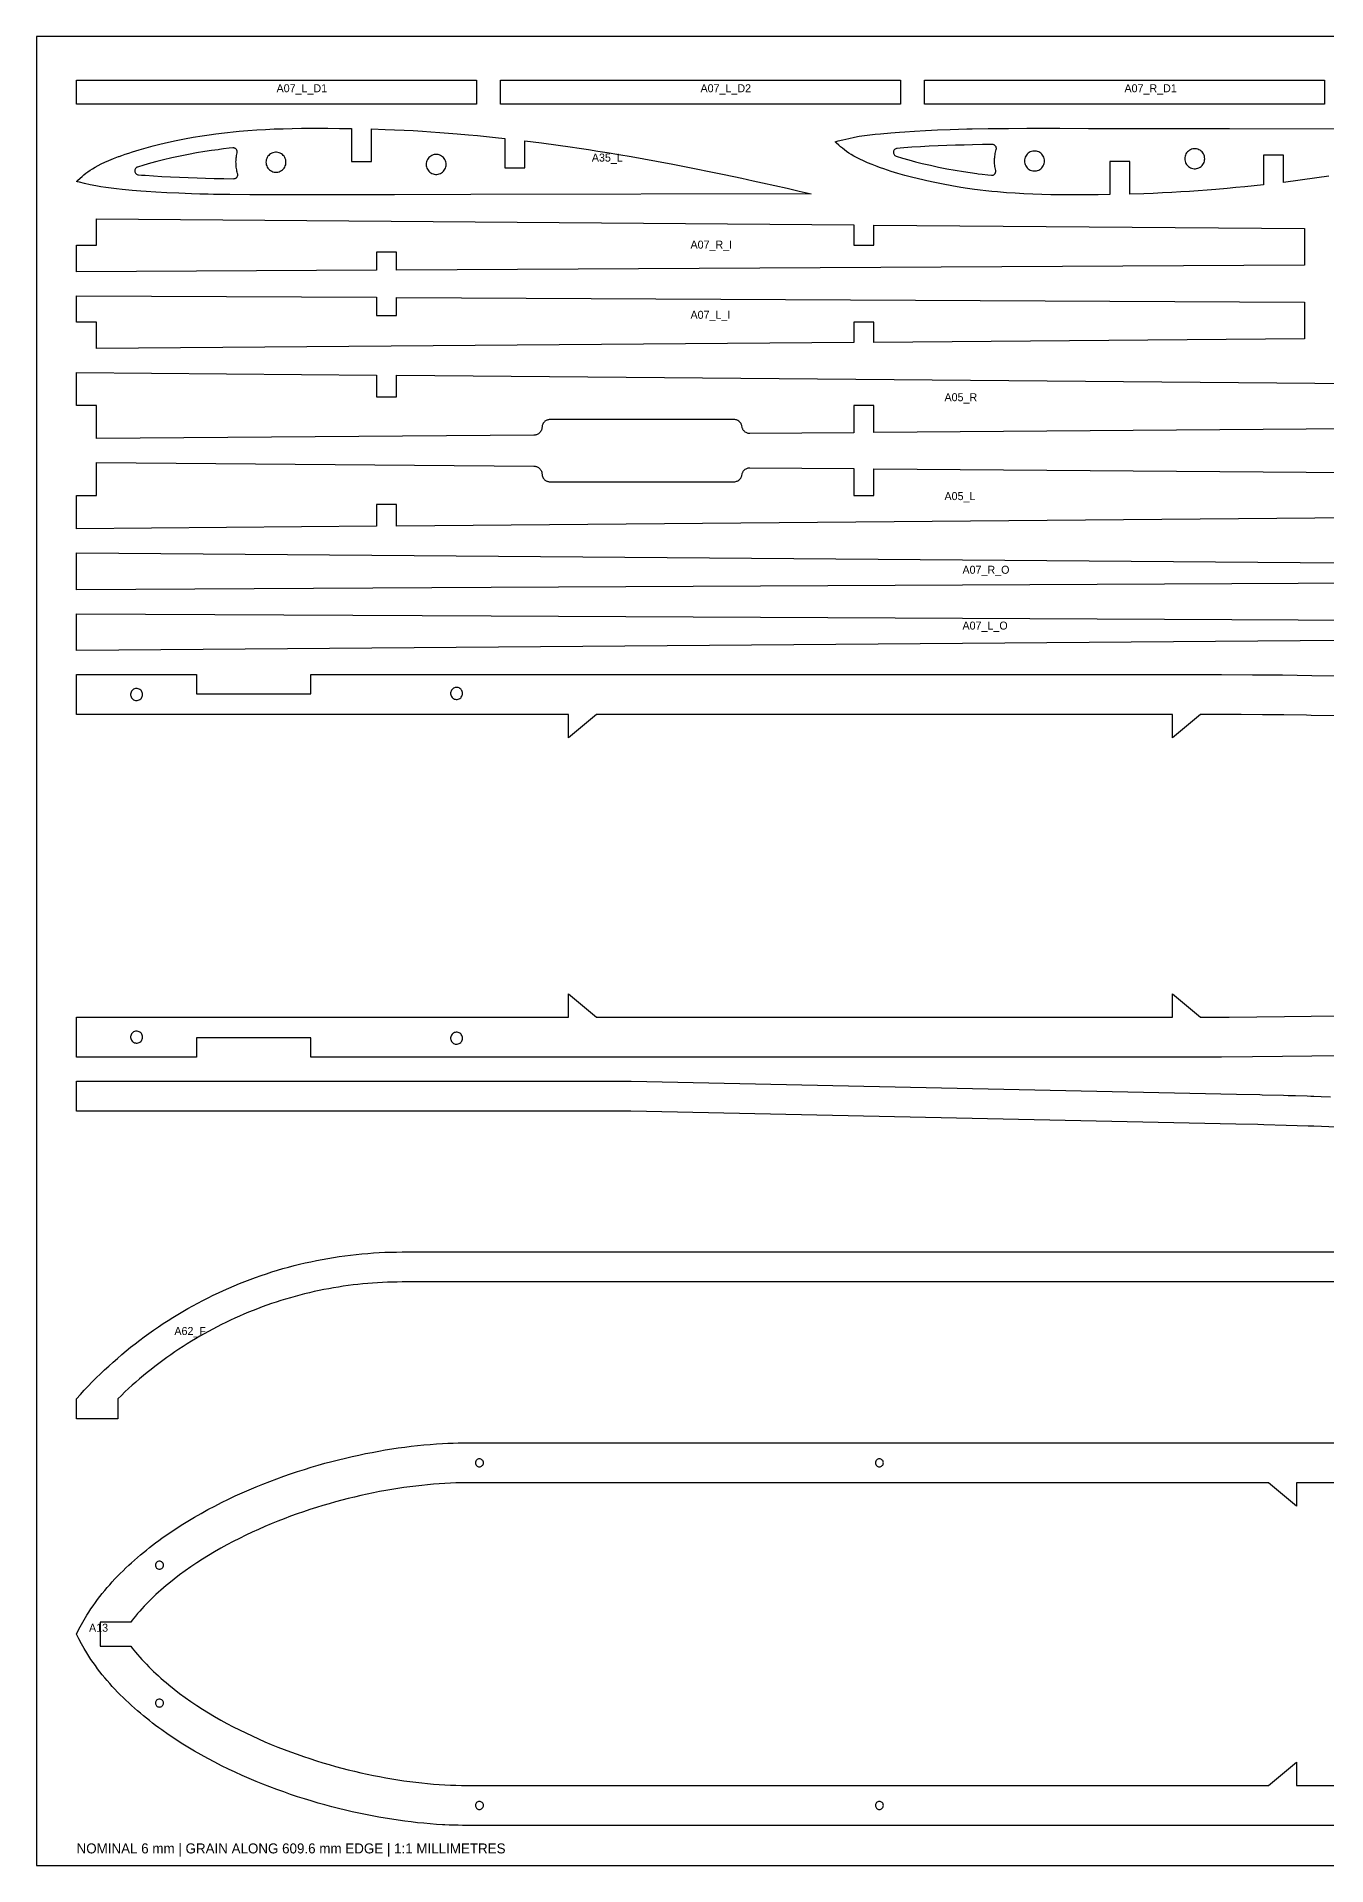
# Model space of a CAD drawing. Header units: millimetres. Extents: x 0 to 610, y 0 to 457.
# Drawn here: x 0 to 322.5, y 0 to 457.2 of the extents above; entities that cross this region are included whole.
import ezdxf

# ---------------------------------------------------------------- set-up
doc = ezdxf.new("R2010")
doc.units = ezdxf.units.MM
for name, color, linetype in [('CUT', 7, 'Continuous'), ('LABEL_DO_NOT_CUT', 3, 'Continuous'), ('STOCK_DO_NOT_CUT', 8, 'Continuous')]:
    doc.layers.add(name, color=color, linetype=linetype)

msp = doc.modelspace()

# ---------------------------------------------------------------- linework, layer by layer
at = {"layer": 'CUT'}
for points in [[(10, 440.28151), (10, 446.28151), (110, 446.28151), (110, 440.28151)], [(116, 440.28151), (116, 446.28151), (216, 446.28151), (216, 440.28151)], [(322, 446.28151), (322, 440.28151), (222, 440.28151), (222, 446.28151)], [(187.63793, 419.265), (190.69369, 418.55814), (193.66319, 417.86003), (108.61694, 417.70749), (89.52272, 417.67812), (77.84481, 417.6569), (73.31597, 417.64585), (66.20224, 417.62545), (61.83321, 417.61503), (57.93693, 417.61365), (53.33598, 417.6341), (48.29528, 417.68721), (44.26081, 417.75792), (42.91429, 417.78868), (40.82725, 417.84411), (38.73247, 417.90981), (35.57434, 418.0304), (32.60661, 418.16975), (29.85034, 418.32544), (27.42264, 418.48554), (26.10528, 418.58213), (23.90327, 418.75891), (21.38076, 418.98222), (20.00309, 419.11517), (18.65382, 419.26271), (17.33338, 419.43107), (16.0422, 419.62651), (14.82349, 419.85083), (13.3916, 420.14838), (11.96293, 420.47189), (10.7539, 420.77413), (10.25074, 420.9191), (10, 421.00137), (10.27003, 421.25697), (10.90713, 421.83552), (11.37937, 422.24812), (11.83247, 422.63067), (12.31397, 423.01372), (12.84149, 423.40421), (13.43261, 423.80912), (14.0069, 424.17443), (14.652, 424.55621), (15.37617, 424.95422), (16.18772, 425.36825), (17.09492, 425.79809), (18.10608, 426.24352), (19.22946, 426.70431), (20.47336, 427.18025), (20.67247, 427.25356), (21.34599, 427.49667), (22.17509, 427.78609), (23.06903, 428.08677), (24.01147, 428.39185), (25.66575, 428.89845), (27.38868, 429.39235), (29.12327, 429.85943), (30.81252, 430.28557), (31.91079, 430.54729), (32.94548, 430.7838), (34.93698, 431.21291), (37.01685, 431.62605), (39.18341, 432.02039), (41.43498, 432.39306), (43.12635, 432.64912), (44.8609, 432.89119), (45.56422, 432.98341), (46.27415, 433.07284), (47.71548, 433.24311), (49.17631, 433.40033), (50.63454, 433.54214), (52.85064, 433.72938), (55.03471, 433.88228), (57.21763, 434.00587), (59.39065, 434.10193), (61.6406, 434.17622), (63.9347, 434.22901), (66.25958, 434.26254), (68.60188, 434.27903), (70.69162, 434.28151), (72.85741, 434.27443), (75.77092, 434.25234), (78.70362, 434.21496), (78.71049, 425.9474), (83.71049, 425.95155), (83.70371, 434.10866), (87.17052, 433.99906), (89.53219, 433.90622), (91.87409, 433.79929), (94.18644, 433.67895), (96.46771, 433.54544), (98.61094, 433.40668), (100.80799, 433.25159), (103.0138, 433.08358), (105.18333, 432.90605), (108.02788, 432.65474), (110.22161, 432.44723), (112.47455, 432.22232), (114.77361, 431.98129), (117.1057, 431.7254), (117.11183, 424.34717), (122.11183, 424.35133), (122.10619, 431.1391), (126.25631, 430.61397), (130.44803, 430.04909), (133.40986, 429.62802), (135.68319, 429.29256), (138.01232, 428.93834), (140.35102, 428.57254), (142.65304, 428.20234), (145.57366, 427.71804), (148.64273, 427.19246), (151.83273, 426.6286), (154.98882, 426.05406), (159.11112, 425.2793), (161.57793, 424.80312), (164.90596, 424.14637), (168.19165, 423.48276), (171.91694, 422.71264), (176.30019, 421.78375), (179.20463, 421.15478), (181.50538, 420.64859), (184.55535, 419.96651)], [(239.97219, 429.28291), (239.958, 429.3988), (239.9304, 429.51225), (239.88977, 429.62172), (239.83667, 429.7257), (239.77182, 429.82279), (239.69609, 429.91167), (239.61053, 429.99111), (239.51629, 430.06005), (239.41467, 430.11754), (239.30704, 430.1628), (239.19487, 430.19521), (239.07968, 430.21433), (238.96306, 430.2199), (236.47556, 430.18475), (234.02611, 430.13852), (231.94012, 430.08847), (229.79119, 430.0259), (227.60136, 429.95065), (225.39267, 429.8626), (223.18716, 429.76161), (221.00689, 429.64754), (218.87389, 429.52025), (216.81022, 429.37961), (215.93605, 429.31459), (215.14754, 429.25374), (214.97788, 429.22557), (214.81556, 429.1687), (214.6654, 429.08485), (214.53182, 428.97651), (214.4188, 428.84688), (214.32966, 428.69979), (214.26705, 428.5396), (214.23282, 428.37105), (214.22798, 428.19913), (214.25269, 428.02892), (214.3062, 427.86547), (214.38693, 427.7136), (214.49249, 427.57782), (214.61977, 427.46215), (214.76499, 427.36999), (214.92385, 427.30409), (216.51392, 426.81597), (218.12958, 426.35233), (219.76676, 425.91245), (221.42156, 425.49616), (223.48314, 425.0146), (225.54414, 424.5719), (227.61311, 424.16379), (229.67629, 423.79081), (231.71995, 423.45348), (233.39754, 423.19969), (235.05412, 422.9687), (235.39748, 422.92324), (236.42714, 422.79222), (237.82742, 422.6268), (238.7236, 422.52861), (238.84297, 422.52384), (238.96206, 422.53268), (239.07926, 422.55565), (239.19288, 422.59242), (239.30131, 422.64246), (239.40301, 422.70507), (239.49653, 422.77935), (239.58052, 422.86424), (239.65381, 422.95854), (239.71533, 423.06089), (239.76422, 423.16985), (239.79979, 423.28386), (239.82151, 423.40129), (239.82909, 423.52047), (239.82241, 423.63971), (239.80157, 423.7573), (239.72993, 424.07688), (239.66894, 424.39866), (239.61851, 424.72227), (239.57871, 425.04735), (239.54958, 425.37357), (239.53115, 425.70056), (239.52343, 426.02798), (239.52644, 426.35548), (239.54018, 426.6827), (239.56462, 427.0093), (239.59974, 427.33492), (239.64551, 427.65922), (239.70187, 427.98184), (239.76876, 428.30245), (239.84612, 428.62069), (239.93386, 428.93623), (239.95977, 429.05012), (239.97278, 429.16615)], [(50.30959, 422.72901), (50.29658, 422.84504), (50.27067, 422.95893), (50.18293, 423.27447), (50.10557, 423.59271), (50.03868, 423.91332), (49.98232, 424.23594), (49.93655, 424.56024), (49.90143, 424.88586), (49.87699, 425.21246), (49.86325, 425.53969), (49.86024, 425.86718), (49.86796, 426.1946), (49.88639, 426.5216), (49.91552, 426.84781), (49.95532, 427.17289), (50.00575, 427.4965), (50.06674, 427.81828), (50.13838, 428.13786), (50.15922, 428.25545), (50.1659, 428.37469), (50.15832, 428.49387), (50.1366, 428.6113), (50.10103, 428.72531), (50.05214, 428.83427), (49.99062, 428.93662), (49.91733, 429.03092), (49.83334, 429.11581), (49.73982, 429.19009), (49.63812, 429.2527), (49.52969, 429.30275), (49.41607, 429.33951), (49.29887, 429.36248), (49.17978, 429.37132), (49.06041, 429.36655), (48.16423, 429.26836), (46.76395, 429.10294), (45.73429, 428.97192), (45.39093, 428.92646), (43.73435, 428.69547), (42.05676, 428.44168), (40.0131, 428.10435), (37.94992, 427.73137), (35.88095, 427.32326), (33.81995, 426.88056), (31.75837, 426.39901), (30.10357, 425.98272), (28.46639, 425.54283), (26.85073, 425.07919), (25.26066, 424.59107), (25.1018, 424.52517), (24.95658, 424.43302), (24.8293, 424.31734), (24.72374, 424.18156), (24.64301, 424.02969), (24.5895, 423.86624), (24.56479, 423.69603), (24.56963, 423.52411), (24.60386, 423.35556), (24.66647, 423.19538), (24.75561, 423.04829), (24.86863, 422.91865), (25.00221, 422.81031), (25.15237, 422.72646), (25.31469, 422.66959), (25.48435, 422.64143), (26.27286, 422.58057), (27.14703, 422.51555), (29.2107, 422.37492), (31.3437, 422.24763), (33.52397, 422.13356), (35.72948, 422.03256), (37.93817, 421.94451), (40.128, 421.86927), (42.27693, 421.80669), (44.36292, 421.75665), (46.81237, 421.71042), (49.29987, 421.67526), (49.41649, 421.68083), (49.53168, 421.69996), (49.64385, 421.73237), (49.75148, 421.77762), (49.8531, 421.83511), (49.94734, 421.90405), (50.0329, 421.9835), (50.10863, 422.07237), (50.17348, 422.16946), (50.22658, 422.27345), (50.26721, 422.38291), (50.29481, 422.49636), (50.309, 422.61225)], [(62.35998, 425.79532), (62.34027, 426.10866), (62.28144, 426.41705), (62.18443, 426.71564), (62.05075, 426.99971), (61.88253, 427.26479), (61.68241, 427.50669), (61.45354, 427.72161), (61.19955, 427.90614), (60.92443, 428.05739), (60.63253, 428.17297), (60.32844, 428.25104), (60.01696, 428.29039), (59.70301, 428.29039), (59.39153, 428.25104), (59.08744, 428.17297), (58.79554, 428.05739), (58.52042, 427.90614), (58.26642, 427.72161), (58.03756, 427.50669), (57.83744, 427.26479), (57.66922, 426.99971), (57.53554, 426.71564), (57.43853, 426.41705), (57.3797, 426.10866), (57.35998, 425.79532), (57.3797, 425.48199), (57.43853, 425.1736), (57.53554, 424.87501), (57.66922, 424.59094), (57.83744, 424.32586), (58.03756, 424.08396), (58.26642, 423.86904), (58.52042, 423.6845), (58.79554, 423.53326), (59.08744, 423.41768), (59.39153, 423.33961), (59.70301, 423.30026), (60.01696, 423.30026), (60.32844, 423.33961), (60.63253, 423.41768), (60.92443, 423.53326), (61.19955, 423.6845), (61.45354, 423.86904), (61.68241, 424.08396), (61.88253, 424.32586), (62.05075, 424.59094), (62.18443, 424.87501), (62.28144, 425.1736), (62.34027, 425.48199)], [(102.40601, 425.23332), (102.3863, 425.54666), (102.32747, 425.85505), (102.23045, 426.15364), (102.09678, 426.43771), (101.92855, 426.70279), (101.72843, 426.94469), (101.49957, 427.15961), (101.24558, 427.34414), (100.97046, 427.49539), (100.67855, 427.61097), (100.37446, 427.68904), (100.06299, 427.72839), (99.74903, 427.72839), (99.43756, 427.68904), (99.13347, 427.61097), (98.84156, 427.49539), (98.56644, 427.34414), (98.31245, 427.15961), (98.08359, 426.94469), (97.88347, 426.70279), (97.71524, 426.43771), (97.58157, 426.15364), (97.48455, 425.85505), (97.42572, 425.54666), (97.40601, 425.23332), (97.42572, 424.91999), (97.48455, 424.6116), (97.58157, 424.31301), (97.71524, 424.02894), (97.88347, 423.76386), (98.08359, 423.52196), (98.31245, 423.30704), (98.56644, 423.1225), (98.84156, 422.97126), (99.13347, 422.85568), (99.43756, 422.77761), (99.74903, 422.73826), (100.06299, 422.73826), (100.37446, 422.77761), (100.67855, 422.85568), (100.97046, 422.97126), (101.24558, 423.1225), (101.49957, 423.30704), (101.72843, 423.52196), (101.92855, 423.76386), (102.09678, 424.02894), (102.23045, 424.31301), (102.32747, 424.6116), (102.3863, 424.91999)], [(252.02317, 426.09984), (252.00346, 426.41317), (251.94463, 426.72156), (251.84762, 427.02015), (251.71394, 427.30422), (251.54572, 427.5693), (251.3456, 427.81121), (251.11673, 428.02612), (250.86274, 428.21066), (250.58762, 428.36191), (250.29572, 428.47748), (249.99163, 428.55556), (249.68015, 428.59491), (249.3662, 428.59491), (249.05472, 428.55556), (248.75063, 428.47748), (248.45873, 428.36191), (248.18361, 428.21066), (247.92961, 428.02612), (247.70075, 427.81121), (247.50063, 427.5693), (247.33241, 427.30422), (247.19873, 427.02015), (247.10172, 426.72156), (247.04289, 426.41317), (247.02317, 426.09984), (247.04289, 425.78651), (247.10172, 425.47811), (247.19873, 425.17953), (247.33241, 424.89545), (247.50063, 424.63038), (247.70075, 424.38847), (247.92961, 424.17356), (248.18361, 423.98902), (248.45873, 423.83777), (248.75063, 423.7222), (249.05472, 423.64412), (249.3662, 423.60477), (249.68015, 423.60477), (249.99163, 423.64412), (250.29572, 423.7222), (250.58762, 423.83777), (250.86274, 423.98902), (251.11673, 424.17356), (251.3456, 424.38847), (251.54572, 424.63038), (251.71394, 424.89545), (251.84762, 425.17953), (251.94463, 425.47811), (252.00346, 425.78651)], [(292.0692, 426.66184), (292.04949, 426.97517), (291.99066, 427.28356), (291.89364, 427.58215), (291.75997, 427.86622), (291.59174, 428.1313), (291.39162, 428.37321), (291.16276, 428.58812), (290.90877, 428.77266), (290.63365, 428.92391), (290.34174, 429.03948), (290.03765, 429.11756), (289.72618, 429.15691), (289.41222, 429.15691), (289.10075, 429.11756), (288.79666, 429.03948), (288.50475, 428.92391), (288.22963, 428.77266), (287.97564, 428.58812), (287.74678, 428.37321), (287.54666, 428.1313), (287.37843, 427.86622), (287.24476, 427.58215), (287.14774, 427.28356), (287.08891, 426.97517), (287.0692, 426.66184), (287.08891, 426.34851), (287.14774, 426.04011), (287.24476, 425.74153), (287.37843, 425.45745), (287.54666, 425.19238), (287.74678, 424.95047), (287.97564, 424.73556), (288.22963, 424.55102), (288.50475, 424.39977), (288.79666, 424.2842), (289.10075, 424.20612), (289.41222, 424.16677), (289.72618, 424.16677), (290.03765, 424.20612), (290.34174, 424.2842), (290.63365, 424.39977), (290.90877, 424.55102), (291.16276, 424.73556), (291.39162, 424.95047), (291.59174, 425.19238), (291.75997, 425.45745), (291.89364, 425.74153), (291.99066, 426.04011), (292.04949, 426.34851)], [(90, 398.83844), (90, 403.3407), (85, 403.3407), (85, 398.81247), (10, 398.41874), (10, 405.036), (15, 405.036), (15, 411.61365), (204.35, 410.12013), (204.35, 405.036), (209.35, 405.036), (209.35, 410.08069), (316.99998, 409.23158), (316.99998, 400.0182)], [(316.99998, 390.81928), (316.99998, 381.6059), (209.35, 380.7568), (209.35, 385.80149), (204.35, 385.80149), (204.35, 380.71736), (15, 379.22383), (15, 385.80149), (10, 385.80149), (10, 392.41874), (85, 392.02501), (85, 387.49678), (90, 387.49678), (90, 391.99905)], [(453.00002, 324.6493), (453.00002, 321.17124), (381.89112, 320.82603), (298.85438, 320.41218), (113.62955, 319.46873), (10, 318.93015), (10, 328.14353)], [(10, 303.71677), (10, 312.93015), (113.62955, 312.39157), (298.85438, 311.44812), (381.89112, 311.03427), (453.00002, 310.68906), (453.00002, 307.211)], [(26.5, 292.71677), (26.48058, 292.95739), (26.4228, 293.19177), (26.32818, 293.41385), (26.19916, 293.61788), (26.03909, 293.79857), (25.8521, 293.95124), (25.64304, 294.07194), (25.41733, 294.15755), (25.18081, 294.20583), (24.9396, 294.21555), (24.69996, 294.18645), (24.46809, 294.11929), (24.25, 294.01581), (24.05133, 293.87868), (23.87723, 293.71145), (23.73221, 293.51847), (23.62003, 293.30472), (23.54359, 293.07574), (23.50486, 292.83747), (23.50486, 292.59607), (23.54359, 292.3578), (23.62003, 292.12882), (23.73221, 291.91507), (23.87723, 291.72208), (24.05133, 291.55486), (24.25, 291.41773), (24.46809, 291.31424), (24.69996, 291.24708), (24.9396, 291.21799), (25.18081, 291.22771), (25.41733, 291.27599), (25.64304, 291.36159), (25.8521, 291.48229), (26.03909, 291.63497), (26.19916, 291.81566), (26.32818, 292.01968), (26.4228, 292.24177), (26.48058, 292.47615)], [(106.49952, 292.99371), (106.4801, 293.23433), (106.42233, 293.46871), (106.3277, 293.6908), (106.19868, 293.89483), (106.03861, 294.07552), (105.85162, 294.22819), (105.64256, 294.34889), (105.41685, 294.43449), (105.18033, 294.48278), (104.93912, 294.4925), (104.69948, 294.4634), (104.46761, 294.39624), (104.24952, 294.29275), (104.05085, 294.15562), (103.87675, 293.9884), (103.73174, 293.79541), (103.61955, 293.58166), (103.54311, 293.35269), (103.50438, 293.11441), (103.50438, 292.87301), (103.54311, 292.63474), (103.61955, 292.40576), (103.73174, 292.19201), (103.87675, 291.99903), (104.05085, 291.8318), (104.24952, 291.69467), (104.46761, 291.59119), (104.69948, 291.52403), (104.93912, 291.49493), (105.18033, 291.50465), (105.41685, 291.55294), (105.64256, 291.63854), (105.85162, 291.75924), (106.03861, 291.91191), (106.19868, 292.0926), (106.3277, 292.29663), (106.42233, 292.51871), (106.4801, 292.7531)], [(26.5, 207.07232), (26.48058, 207.31294), (26.4228, 207.54732), (26.32818, 207.7694), (26.19916, 207.97343), (26.03909, 208.15412), (25.8521, 208.3068), (25.64304, 208.4275), (25.41733, 208.5131), (25.18081, 208.56138), (24.9396, 208.5711), (24.69996, 208.54201), (24.46809, 208.47484), (24.25, 208.37136), (24.05133, 208.23423), (23.87723, 208.067), (23.73221, 207.87402), (23.62003, 207.66027), (23.54359, 207.43129), (23.50486, 207.19302), (23.50486, 206.95162), (23.54359, 206.71335), (23.62003, 206.48437), (23.73221, 206.27062), (23.87723, 206.07764), (24.05133, 205.91041), (24.25, 205.77328), (24.46809, 205.6698), (24.69996, 205.60263), (24.9396, 205.57354), (25.18081, 205.58326), (25.41733, 205.63154), (25.64304, 205.71714), (25.8521, 205.83784), (26.03909, 205.99052), (26.19916, 206.17121), (26.32818, 206.37524), (26.4228, 206.59732), (26.48058, 206.8317)], [(106.49952, 206.79538), (106.4801, 207.03599), (106.42233, 207.27038), (106.3277, 207.49246), (106.19868, 207.69649), (106.03861, 207.87718), (105.85162, 208.02985), (105.64256, 208.15055), (105.41685, 208.23615), (105.18033, 208.28444), (104.93912, 208.29416), (104.69948, 208.26506), (104.46761, 208.1979), (104.24952, 208.09441), (104.05085, 207.95728), (103.87675, 207.79006), (103.73174, 207.59708), (103.61955, 207.38333), (103.54311, 207.15435), (103.50438, 206.91608), (103.50438, 206.67468), (103.54311, 206.4364), (103.61955, 206.20743), (103.73174, 205.99368), (103.87675, 205.80069), (104.05085, 205.63347), (104.24952, 205.49634), (104.46761, 205.39285), (104.69948, 205.32569), (104.93912, 205.29659), (105.18033, 205.30631), (105.41685, 205.3546), (105.64256, 205.4402), (105.85162, 205.5609), (106.03861, 205.71357), (106.19868, 205.89426), (106.3277, 206.09829), (106.42233, 206.32037), (106.4801, 206.55476)], [(111.72413, 100.64445), (111.70492, 100.83954), (111.64801, 101.02713), (111.5556, 101.20002), (111.43124, 101.35156), (111.2797, 101.47592), (111.10681, 101.56833), (110.91922, 101.62523), (110.72413, 101.64445), (110.52904, 101.62523), (110.34145, 101.56833), (110.16856, 101.47592), (110.01702, 101.35156), (109.89266, 101.20002), (109.80025, 101.02713), (109.74334, 100.83954), (109.72413, 100.64445), (109.74334, 100.44936), (109.80025, 100.26177), (109.89266, 100.08888), (110.01702, 99.93734), (110.16856, 99.81298), (110.34145, 99.72057), (110.52904, 99.66366), (110.72413, 99.64445), (110.91922, 99.66366), (111.10681, 99.72057), (111.2797, 99.81298), (111.43124, 99.93734), (111.5556, 100.08888), (111.64801, 100.26177), (111.70492, 100.44936)], [(211.72413, 100.64445), (211.70492, 100.83954), (211.64801, 101.02713), (211.5556, 101.20002), (211.43124, 101.35156), (211.2797, 101.47592), (211.10681, 101.56833), (210.91922, 101.62523), (210.72413, 101.64445), (210.52904, 101.62523), (210.34145, 101.56833), (210.16856, 101.47592), (210.01702, 101.35156), (209.89266, 101.20002), (209.80025, 101.02713), (209.74334, 100.83954), (209.72413, 100.64445), (209.74334, 100.44936), (209.80025, 100.26177), (209.89266, 100.08888), (210.01702, 99.93734), (210.16856, 99.81298), (210.34145, 99.72057), (210.52904, 99.66366), (210.72413, 99.64445), (210.91922, 99.66366), (211.10681, 99.72057), (211.2797, 99.81298), (211.43124, 99.93734), (211.5556, 100.08888), (211.64801, 100.26177), (211.70492, 100.44936)], [(31.72413, 75.05873), (31.70492, 75.25382), (31.64801, 75.44141), (31.5556, 75.6143), (31.43124, 75.76583), (31.2797, 75.8902), (31.10681, 75.98261), (30.91922, 76.03951), (30.72413, 76.05873), (30.52904, 76.03951), (30.34145, 75.98261), (30.16856, 75.8902), (30.01702, 75.76583), (29.89266, 75.6143), (29.80025, 75.44141), (29.74334, 75.25382), (29.72413, 75.05873), (29.74334, 74.86364), (29.80025, 74.67604), (29.89266, 74.50316), (30.01702, 74.35162), (30.16856, 74.22726), (30.34145, 74.13485), (30.52904, 74.07794), (30.72413, 74.05873), (30.91922, 74.07794), (31.10681, 74.13485), (31.2797, 74.22726), (31.43124, 74.35162), (31.5556, 74.50316), (31.64801, 74.67604), (31.70492, 74.86364)], [(31.72413, 40.58572), (31.70492, 40.78081), (31.64801, 40.96841), (31.5556, 41.14129), (31.43124, 41.29283), (31.2797, 41.41719), (31.10681, 41.5096), (30.91922, 41.56651), (30.72413, 41.58572), (30.52904, 41.56651), (30.34145, 41.5096), (30.16856, 41.41719), (30.01702, 41.29283), (29.89266, 41.14129), (29.80025, 40.96841), (29.74334, 40.78081), (29.72413, 40.58572), (29.74334, 40.39063), (29.80025, 40.20304), (29.89266, 40.03015), (30.01702, 39.87862), (30.16856, 39.75425), (30.34145, 39.66184), (30.52904, 39.60494), (30.72413, 39.58572), (30.91922, 39.60494), (31.10681, 39.66184), (31.2797, 39.75425), (31.43124, 39.87862), (31.5556, 40.03015), (31.64801, 40.20304), (31.70492, 40.39063)], [(111.72413, 15), (111.70492, 15.19509), (111.64801, 15.38268), (111.5556, 15.55557), (111.43124, 15.70711), (111.2797, 15.83147), (111.10681, 15.92388), (110.91922, 15.98079), (110.72413, 16), (110.52904, 15.98079), (110.34145, 15.92388), (110.16856, 15.83147), (110.01702, 15.70711), (109.89266, 15.55557), (109.80025, 15.38268), (109.74334, 15.19509), (109.72413, 15), (109.74334, 14.80491), (109.80025, 14.61732), (109.89266, 14.44443), (110.01702, 14.29289), (110.16856, 14.16853), (110.34145, 14.07612), (110.52904, 14.01921), (110.72413, 14), (110.91922, 14.01921), (111.10681, 14.07612), (111.2797, 14.16853), (111.43124, 14.29289), (111.5556, 14.44443), (111.64801, 14.61732), (111.70492, 14.80491)], [(211.72413, 15), (211.70492, 15.19509), (211.64801, 15.38268), (211.5556, 15.55557), (211.43124, 15.70711), (211.2797, 15.83147), (211.10681, 15.92388), (210.91922, 15.98079), (210.72413, 16), (210.52904, 15.98079), (210.34145, 15.92388), (210.16856, 15.83147), (210.01702, 15.70711), (209.89266, 15.55557), (209.80025, 15.38268), (209.74334, 15.19509), (209.72413, 15), (209.74334, 14.80491), (209.80025, 14.61732), (209.89266, 14.44443), (210.01702, 14.29289), (210.16856, 14.16853), (210.34145, 14.07612), (210.52904, 14.01921), (210.72413, 14), (210.91922, 14.01921), (211.10681, 14.07612), (211.2797, 14.16853), (211.43124, 14.29289), (211.5556, 14.44443), (211.64801, 14.61732), (211.70492, 14.80491)]]:
    msp.add_lwpolyline(points, close=True, dxfattribs=at)
for points in [[(323.07305, 422.26714), (320.11122, 421.84608), (315.9195, 421.28119), (311.76938, 420.75606), (311.77502, 427.54384), (306.77502, 427.54799), (306.76889, 420.16976), (304.4368, 419.91387), (302.13774, 419.67284), (299.8848, 419.44793), (297.69107, 419.24042), (294.84652, 418.98911), (292.67699, 418.81158), (290.47118, 418.64357), (288.27413, 418.48848), (286.1309, 418.34972), (283.84963, 418.21622), (281.53728, 418.09587), (279.19538, 417.98894), (276.83371, 417.8961), (273.3669, 417.78651), (273.37368, 425.94362), (268.37368, 425.94777), (268.36681, 417.6802), (265.43411, 417.64282), (262.5206, 417.62073), (260.35481, 417.61365), (258.26507, 417.61613), (255.92277, 417.63262), (253.59789, 417.66615), (251.30379, 417.71895), (249.05384, 417.79323), (246.88082, 417.88929), (244.6979, 418.01288), (242.51383, 418.16578), (240.29773, 418.35303), (238.8395, 418.49483), (237.37867, 418.65206), (235.93734, 418.82233), (235.22741, 418.91175), (234.52409, 419.00397), (232.78954, 419.24605), (231.09817, 419.5021), (228.8466, 419.87478), (226.68004, 420.26911), (224.60017, 420.68225), (222.60867, 421.11136), (221.57398, 421.34787), (220.47571, 421.6096), (218.78646, 422.03573), (217.05187, 422.50281), (215.32894, 422.99671), (213.67466, 423.50332), (212.73222, 423.8084), (211.83828, 424.10907), (211.00918, 424.3985), (210.33566, 424.6416), (210.13655, 424.71491), (208.89265, 425.19085), (207.76927, 425.65164), (206.75811, 426.09707), (205.85091, 426.52691), (205.03936, 426.94094), (204.31519, 427.33896), (203.67009, 427.72073), (203.0958, 428.08604), (202.50468, 428.49095), (201.97716, 428.88145), (201.49566, 429.26449), (201.04256, 429.64705), (200.57032, 430.05964), (199.93322, 430.6382), (199.66319, 430.89379), (199.91393, 430.97607), (200.41709, 431.12104), (201.62612, 431.42327), (203.05479, 431.74679), (204.48668, 432.04433), (205.70539, 432.26865), (206.99657, 432.46409), (208.31701, 432.63246), (209.66628, 432.78), (211.04395, 432.91294), (213.56646, 433.13625), (215.76847, 433.31304), (217.08583, 433.40962), (219.51353, 433.56972), (222.2698, 433.72542), (225.23753, 433.86477), (228.39566, 433.98535), (230.49044, 434.05106), (232.57748, 434.10649), (233.924, 434.13725), (237.95847, 434.20795), (242.99917, 434.26106), (247.60012, 434.28151), (251.4964, 434.28013), (255.86543, 434.26971), (262.97916, 434.24931), (267.508, 434.23826), (279.18591, 434.21705), (298.28013, 434.18767), (383.32638, 434.03514)], [(371.52224, 359.48377), (209.35, 358.20872), (209.35, 364.93393), (204.35, 364.93393), (204.35, 358.1695), (178.36977, 357.96576), (178.16317, 357.97534), (177.95881, 358.0067), (177.75867, 358.05895), (177.56477, 358.13116), (177.3791, 358.22243), (177.20366, 358.33185), (177.04046, 358.45849), (176.89149, 358.60146), (176.79024, 358.71876), (176.69851, 358.84383), (176.61673, 358.9758), (176.54527, 359.11377), (176.48455, 359.25684), (176.43496, 359.40414), (176.3969, 359.55476), (176.34483, 359.86007), (176.30708, 360.0099), (176.25792, 360.15645), (176.19774, 360.29884), (176.12693, 360.43619), (176.04588, 360.56763), (175.95499, 360.69228), (175.85465, 360.80927), (175.70701, 360.95201), (175.54522, 361.07867), (175.37126, 361.18834), (175.18707, 361.2801), (174.99464, 361.35305), (174.79592, 361.40628), (174.59288, 361.43888), (174.38747, 361.44995), (128.35302, 361.44995), (128.18735, 361.44289), (128.02275, 361.42195), (127.86035, 361.38751), (127.70129, 361.33993), (127.5467, 361.27958), (127.39771, 361.20684), (127.25547, 361.12208), (127.12111, 361.02566), (126.95592, 360.87987), (126.80801, 360.71638), (126.67863, 360.53756), (126.56903, 360.34577), (126.48047, 360.14337), (126.4142, 359.93271), (126.37147, 359.71617), (126.33579, 359.27714), (126.29348, 359.06165), (126.22786, 358.85197), (126.14015, 358.65041), (126.03158, 358.45931), (125.90338, 358.28101), (125.75679, 358.11782), (125.59304, 357.97208), (125.4598, 357.87552), (125.31871, 357.79046), (125.17088, 357.71727), (125.01744, 357.65631), (124.85949, 357.60797), (124.69816, 357.5726), (124.53454, 357.5506), (124.36977, 357.54232), (15, 356.68368), (15, 364.93393), (10, 364.93393), (10, 373.22383), (85, 372.57971), (85, 367.15268), (90, 367.15268), (90, 372.53677), (444, 369.49581)], [(444, 337.87155), (90, 334.83059), (90, 340.21468), (85, 340.21468), (85, 334.78765), (10, 334.14353), (10, 342.43343), (15, 342.43343), (15, 350.68368), (124.36977, 349.82504), (124.53454, 349.81676), (124.69816, 349.79476), (124.85949, 349.75939), (125.01744, 349.71105), (125.17088, 349.65009), (125.31871, 349.5769), (125.4598, 349.49184), (125.59304, 349.39528), (125.75679, 349.24954), (125.90338, 349.08635), (126.03158, 348.90805), (126.14015, 348.71695), (126.22786, 348.5154), (126.29348, 348.30571), (126.33579, 348.09022), (126.37147, 347.65119), (126.4142, 347.43465), (126.48047, 347.22399), (126.56903, 347.02159), (126.67863, 346.8298), (126.80801, 346.65098), (126.95592, 346.48749), (127.12111, 346.3417), (127.25547, 346.24528), (127.39771, 346.16052), (127.5467, 346.08778), (127.70129, 346.02743), (127.86035, 345.97985), (128.02275, 345.94541), (128.18735, 345.92447), (128.35302, 345.91741), (174.38747, 345.91741), (174.59288, 345.92848), (174.79592, 345.96108), (174.99464, 346.01431), (175.18707, 346.08726), (175.37126, 346.17902), (175.54522, 346.28869), (175.70701, 346.41535), (175.85465, 346.55809), (175.95499, 346.67508), (176.04588, 346.79973), (176.12693, 346.93117), (176.19774, 347.06852), (176.25792, 347.21091), (176.30708, 347.35746), (176.34483, 347.50729), (176.3969, 347.8126), (176.43496, 347.96323), (176.48455, 348.11052), (176.54527, 348.25359), (176.61673, 348.39156), (176.69851, 348.52353), (176.79024, 348.6486), (176.89149, 348.76591), (177.04046, 348.90887), (177.20366, 349.03551), (177.3791, 349.14493), (177.56477, 349.2362), (177.75867, 349.30841), (177.95881, 349.36066), (178.16317, 349.39202), (178.36977, 349.4016), (204.35, 349.19786), (204.35, 342.43343), (209.35, 342.43343), (209.35, 349.15864), (371.52224, 347.88359)], [(325.91614, 287.39183), (318.72444, 287.5138), (317.48453, 287.53153), (311.88833, 287.60025), (306.50619, 287.64996), (301.21174, 287.68451), (296.07714, 287.70562), (291, 287.71556), (284, 281.89524), (284, 287.71677), (140, 287.71677), (133, 281.89454), (133, 287.71677), (10, 287.71677), (10, 297.71677), (40, 297.71677), (40, 292.89458), (68.60753, 292.89458), (68.60753, 297.71677), (288.44237, 297.71677), (296.30293, 297.70498), (303.98376, 297.66834), (311.50111, 297.6049), (318.87121, 297.51272), (326.10925, 297.38996)], [(326.10925, 202.39913), (318.87121, 202.27637), (311.50111, 202.18419), (303.98376, 202.12075), (296.30293, 202.08411), (288.44237, 202.07232), (68.60753, 202.07232), (68.60753, 206.89454), (40, 206.89454), (40, 202.07232), (10, 202.07232), (10, 212.07232), (133, 212.07232), (133, 217.89454), (140, 212.07232), (284, 212.07232), (284, 217.89524), (291, 212.07353), (298.14619, 212.09058), (305.14061, 212.12891), (311.99582, 212.18999), (318.72444, 212.27529), (325.91614, 212.39726)], [(324.9971, 184.58532), (319.33001, 184.78969), (317.91641, 184.83796), (312.42079, 185.01235), (306.82794, 185.16729), (305.37276, 185.20461), (299.8362, 185.33455), (148.56974, 188.57232), (10, 188.57232), (10, 196.07232), (148.65, 196.07232), (299.9967, 192.83284), (305.88359, 192.69539), (306.45293, 192.68088), (311.7699, 192.53507), (312.90845, 192.50141), (314.80726, 192.44053), (317.65554, 192.35187), (318.56376, 192.32007), (319.36316, 192.29444), (321.15337, 192.22939), (323.54043, 192.14581)], [(539.07045, 145.85837), (91.41687, 145.85837), (90.18484, 145.85087), (88.953, 145.82836), (87.72152, 145.79084), (86.49058, 145.73832), (85.26038, 145.67081), (84.0311, 145.58832), (82.80291, 145.49086), (81.576, 145.37844), (80.35054, 145.25109), (79.12674, 145.10881), (77.90475, 144.95164), (76.68477, 144.77959), (75.46698, 144.5927), (74.25155, 144.39098), (73.03868, 144.17447), (71.82852, 143.9432), (70.62128, 143.6972), (69.41712, 143.43652), (68.21623, 143.16118), (67.01878, 142.87124), (65.82496, 142.56673), (64.63493, 142.2477), (63.44887, 141.91419), (62.26697, 141.56627), (61.08939, 141.20396), (59.91632, 140.82734), (58.74792, 140.43646), (57.58436, 140.03137), (56.42583, 139.61214), (55.2725, 139.17883), (54.12452, 138.73149), (52.98208, 138.27021), (51.84535, 137.79504), (50.71449, 137.30606), (49.58967, 136.80334), (48.47106, 136.28695), (47.35882, 135.75697), (46.25312, 135.21348), (45.15412, 134.65657), (44.06199, 134.0863), (42.97689, 133.50278), (41.89898, 132.90608), (40.82841, 132.29629), (39.76536, 131.6735), (38.70997, 131.03781), (37.6624, 130.38931), (36.62281, 129.7281), (35.59135, 129.05427), (34.56818, 128.36792), (33.55345, 127.66916), (32.5473, 126.95809), (31.54989, 126.23482), (30.56137, 125.49945), (29.58187, 124.75209), (28.61156, 123.99286), (27.65057, 123.22186), (26.69904, 122.43921), (25.75711, 121.64502), (24.82493, 120.83942), (23.90263, 120.02253), (22.99036, 119.19445), (22.08824, 118.35533), (21.19641, 117.50528), (20.315, 116.64443), (20.315, 111.64445), (10, 111.64445), (10, 116.64443), (10.9592, 117.71593), (11.9325, 118.77465), (12.91972, 119.82039), (13.92071, 120.85297), (14.93528, 121.8722), (15.96325, 122.87792), (17.00444, 123.86994), (18.05868, 124.84809), (19.12577, 125.81219), (20.20554, 126.76209), (21.29778, 127.69761), (22.40231, 128.61858), (23.51894, 129.52486), (24.64746, 130.41627), (25.78769, 131.29267), (26.93942, 132.15389), (28.10245, 132.99979), (29.27658, 133.83022), (30.46159, 134.64504), (31.65729, 135.4441), (32.86347, 136.22725), (34.0799, 136.99437), (35.30638, 137.74532), (36.5427, 138.47997), (37.78864, 139.19819), (39.04397, 139.89985), (40.30848, 140.58483), (41.58195, 141.25301), (42.86415, 141.90428), (44.15486, 142.53851), (45.45386, 143.1556), (46.76091, 143.75544), (48.07578, 144.33793), (49.39826, 144.90296), (50.72809, 145.45043), (52.06506, 145.98025), (53.40892, 146.49232), (54.75945, 146.98656), (56.1164, 147.46287), (57.47953, 147.92118), (58.84862, 148.36141), (60.22341, 148.78347), (61.60367, 149.1873), (62.98915, 149.57281), (64.37962, 149.93996), (65.77482, 150.28866), (67.17452, 150.61887), (68.57847, 150.93051), (69.98642, 151.22354), (71.39812, 151.49791), (72.81333, 151.75357), (74.23181, 151.99046), (75.65329, 152.20856), (77.07754, 152.40783), (78.5043, 152.58822), (79.93333, 152.7497), (81.36436, 152.89226), (82.79716, 153.01586), (84.23147, 153.12048), (85.66704, 153.2061), (87.10362, 153.27271), (88.54095, 153.3203), (89.97879, 153.34885), (91.41687, 153.35837), (539.07045, 153.35837)], [(485.60454, 10), (107.57838, 10), (106.50375, 10.00559), (105.41311, 10.02251), (104.30767, 10.05098), (103.19228, 10.09098), (102.06642, 10.14261), (101.51167, 10.17213), (99.96396, 10.26844), (98.40428, 10.3858), (96.83288, 10.52409), (95.24999, 10.68315), (93.65626, 10.86286), (92.05234, 11.06322), (90.43846, 11.28436), (88.81484, 11.52637), (87.18172, 11.78935), (85.53932, 12.07342), (83.88787, 12.37868), (82.22761, 12.70523), (80.55908, 13.05315), (78.88294, 13.4226), (77.19958, 13.81387), (75.50935, 14.22723), (73.81265, 14.66293), (72.10984, 15.12127), (70.4013, 15.60249), (68.68741, 16.10688), (66.96891, 16.63464), (65.24672, 17.18606), (63.52146, 17.76157), (61.79376, 18.3616), (60.06426, 18.98657), (58.33358, 19.63691), (56.60236, 20.31304), (54.87122, 21.01539), (53.14129, 21.74424), (51.41402, 22.49995), (49.6905, 23.28307), (47.97183, 24.09417), (46.25911, 24.93378), (44.55343, 25.80247), (42.85589, 26.70078), (41.16758, 27.62928), (39.49018, 28.58825), (37.82581, 29.57802), (36.17619, 30.5992), (34.54306, 31.6524), (32.92832, 32.73813), (31.33405, 33.85683), (30.54521, 34.42871), (29.76223, 35.00903), (28.98535, 35.59786), (28.21482, 36.19525), (27.45101, 36.8012), (26.69433, 37.41567), (25.94512, 38.03871), (25.2037, 38.67034), (24.47041, 39.31061), (23.74559, 39.95955), (23.02957, 40.61721), (22.32267, 41.28363), (21.62527, 41.9588), (20.93778, 42.64269), (20.26059, 43.33526), (19.59411, 44.03649), (18.93871, 44.74635), (18.2948, 45.4648), (17.66277, 46.19181), (17.04302, 46.92736), (16.43593, 47.67142), (15.84192, 48.42386), (15.26146, 49.18455), (14.69499, 49.9533), (14.14296, 50.72999), (13.60581, 51.51443), (13.084, 52.30649), (12.57797, 53.106), (11.88168, 54.26347), (11.21911, 55.43601), (10.59148, 56.6226), (10, 57.82222), (10.59148, 59.02185), (11.21911, 60.20844), (11.88168, 61.38098), (12.57797, 62.53845), (13.084, 63.33796), (13.60581, 64.13002), (14.14296, 64.91446), (14.69499, 65.69114), (15.26146, 66.4599), (15.84192, 67.22058), (16.43593, 67.97303), (17.04302, 68.71709), (17.66277, 69.45264), (18.2948, 70.17965), (18.93871, 70.8981), (19.59411, 71.60796), (20.26059, 72.30919), (20.93778, 73.00176), (21.62527, 73.68565), (22.32267, 74.36082), (23.02957, 75.02723), (23.74559, 75.6849), (24.47041, 76.33384), (25.2037, 76.97411), (25.94512, 77.60574), (26.69433, 78.22878), (27.45101, 78.84325), (28.21482, 79.4492), (28.98535, 80.04659), (29.76223, 80.63542), (30.54521, 81.21574), (31.33405, 81.78762), (32.92832, 82.90632), (34.54306, 83.99205), (36.17619, 85.04525), (37.82581, 86.06643), (39.49018, 87.0562), (41.16758, 88.01517), (42.85589, 88.94367), (44.55343, 89.84198), (46.25911, 90.71067), (47.97183, 91.55028), (49.6905, 92.36138), (51.41402, 93.1445), (53.14129, 93.90021), (54.87122, 94.62906), (56.60236, 95.33141), (58.33358, 96.00754), (60.06426, 96.65788), (61.79376, 97.28285), (63.52146, 97.88288), (65.24672, 98.45839), (66.96891, 99.00981), (68.68741, 99.53757), (70.4013, 100.04196), (72.10984, 100.52318), (73.81265, 100.98151), (75.50935, 101.41722), (77.19958, 101.83058), (78.88294, 102.22185), (80.55908, 102.5913), (82.22761, 102.93922), (83.88787, 103.26577), (85.53932, 103.57103), (87.18172, 103.85509), (88.81484, 104.11808), (90.43846, 104.36009), (92.05234, 104.58123), (93.65626, 104.78159), (95.24999, 104.9613), (96.83288, 105.12036), (98.40428, 105.25864), (99.96396, 105.37601), (101.51167, 105.47232), (102.82571, 105.53788), (104.12226, 105.5876), (105.41055, 105.62188), (106.68648, 105.6406), (107.57838, 105.64445), (485.60454, 105.64445)], [(433.0102, 95.64445), (315.0102, 95.64445), (315.0102, 89.82223), (308.0102, 95.64445), (107.57838, 95.64445), (106.22449, 95.63466), (104.85444, 95.60529), (103.4685, 95.55632), (102.06696, 95.48775), (100.65008, 95.39957), (99.21817, 95.29182), (97.77152, 95.16451), (96.31041, 95.01768), (94.83641, 94.85147), (93.35101, 94.6659), (91.85446, 94.46084), (90.34701, 94.23614), (88.82891, 93.99168), (87.30041, 93.72731), (85.76175, 93.4429), (84.21318, 93.13832), (82.65588, 92.8136), (81.09111, 92.46869), (79.51926, 92.10334), (77.94068, 91.71729), (76.35577, 91.31028), (74.76488, 90.88208), (73.16839, 90.43242), (71.56668, 89.96104), (69.96113, 89.46797), (68.35329, 88.95316), (66.74377, 88.41625), (65.13315, 87.85688), (63.52206, 87.2747), (61.91107, 86.66935), (60.30081, 86.04047), (58.69187, 85.3877), (57.08619, 84.71119), (55.48601, 84.01106), (53.89236, 83.28692), (52.30626, 82.53839), (50.72874, 81.76507), (49.16084, 80.96659), (47.60358, 80.14255), (46.05799, 79.29256), (44.52664, 78.41708), (43.01246, 77.51664), (41.51707, 76.59095), (40.04205, 75.63974), (38.58943, 74.66302), (37.16135, 73.66093), (35.75954, 72.63339), (34.38574, 71.58028), (33.04298, 70.50251), (32.38436, 69.9548), (31.73462, 69.40127), (31.09405, 68.84197), (30.46292, 68.27693), (29.84152, 67.7062), (29.23012, 67.12984), (28.62911, 66.54797), (28.03885, 65.96078), (27.45967, 65.36841), (26.89186, 64.771), (26.33575, 64.1687), (25.79164, 63.56164), (25.25984, 62.94996), (24.74066, 62.3338), (23.93236, 61.33318), (23.54131, 60.82222), (15.93975, 60.82222), (15.93975, 54.82222), (23.54131, 54.82222), (23.93236, 54.31126), (24.74066, 53.31065), (25.25984, 52.69449), (25.79164, 52.08281), (26.33575, 51.47575), (26.89186, 50.87345), (27.45967, 50.27604), (28.03885, 49.68367), (28.62911, 49.09648), (29.23012, 48.51461), (29.84152, 47.93824), (30.46292, 47.36752), (31.09405, 46.80248), (31.73462, 46.24318), (32.38436, 45.68964), (33.04298, 45.14194), (34.38574, 44.06417), (35.75954, 43.01106), (37.16135, 41.98351), (38.58943, 40.98143), (40.04205, 40.00471), (41.51707, 39.0535), (43.01246, 38.12781), (44.52664, 37.22736), (46.05799, 36.35189), (47.60358, 35.5019), (49.16084, 34.67786), (50.72874, 33.87938), (52.30626, 33.10606), (53.89236, 32.35753), (55.48601, 31.63339), (57.08619, 30.93326), (58.69187, 30.25675), (60.30081, 29.60398), (61.91107, 28.9751), (63.52206, 28.36975), (65.13315, 27.78757), (66.74377, 27.2282), (68.35329, 26.69129), (69.96113, 26.17648), (71.56668, 25.68341), (73.16839, 25.21203), (74.76488, 24.76237), (76.35577, 24.33416), (77.94068, 23.92716), (79.51926, 23.54111), (81.09111, 23.17576), (82.65588, 22.83085), (84.21318, 22.50612), (85.76175, 22.20154), (87.30041, 21.91714), (88.82891, 21.65277), (90.34701, 21.40831), (91.85446, 21.18361), (93.35101, 20.97855), (94.83641, 20.79298), (96.31041, 20.62677), (97.77152, 20.47994), (99.21817, 20.35263), (100.65008, 20.24488), (102.06696, 20.1567), (103.4685, 20.08813), (104.85444, 20.03916), (106.22449, 20.00979), (107.57838, 20), (308.0102, 20), (315.0102, 25.82223), (315.0102, 20.00001), (433.0102, 20)]]:
    msp.add_lwpolyline(points, dxfattribs=at)
at = {"layer": 'STOCK_DO_NOT_CUT'}
msp.add_lwpolyline([(0, 0), (609.6, 0), (609.6, 457.2), (0, 457.2)], close=True, dxfattribs=at)

# ---------------------------------------------------------------- texts
at = {"layer": 'LABEL_DO_NOT_CUT'}
for s, height, p in [('A07_L_D1', 2, (60, 443.28151)), ('A07_L_D2', 2, (166, 443.28151)), ('A07_R_D1', 2, (272, 443.28151)), ('A35_L', 2, (138.8279, 425.94948)), ('A07_R_I', 2, (163.49999, 404.18835)), ('A07_L_I', 2, (163.49999, 386.64914)), ('A05_R', 2, (227, 366.04331)), ('A05_L', 2, (227, 341.32406)), ('A07_R_O', 2, (231.50001, 322.91027)), ('A07_L_O', 2, (231.50001, 308.95003)), ('A62_F', 2, (34.45905, 132.60118)), ('A13', 2, (13.11774, 58.42204)), ('NOMINAL 6 mm | GRAIN ALONG 609.6 mm EDGE | 1:1 MILLIMETRES', 2.5, (10, 3))]:
    msp.add_text(s, height=height, dxfattribs=at).set_placement(p)

doc.saveas('drawing.dxf')
